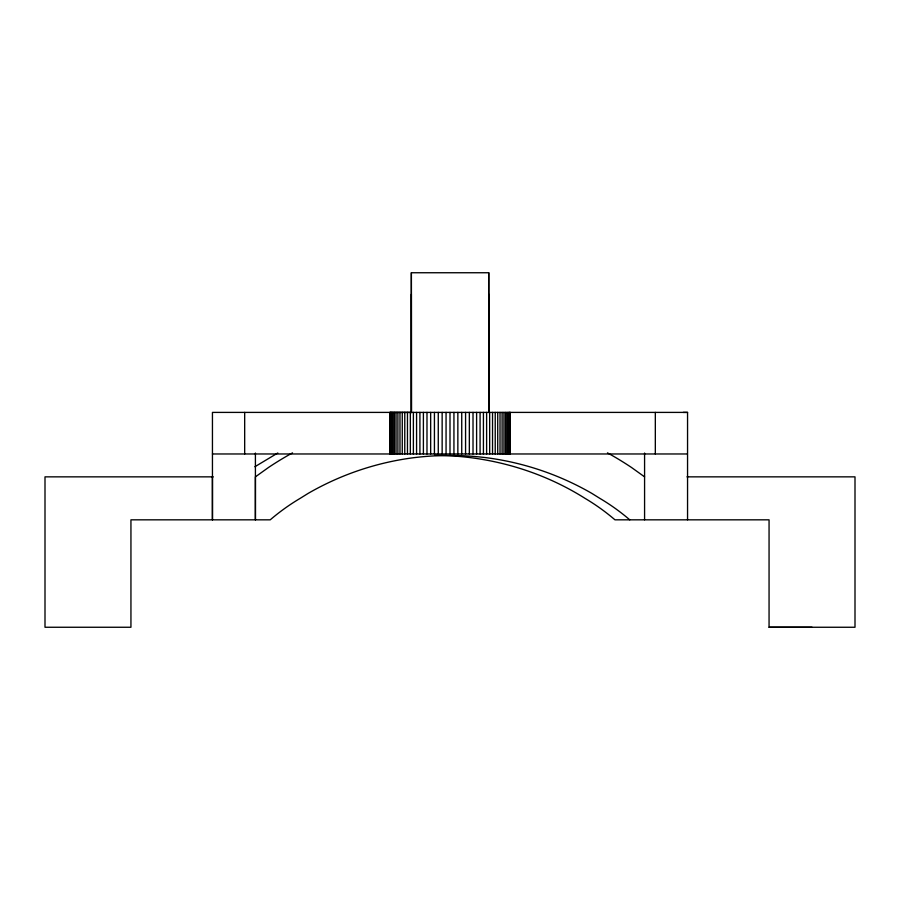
<?xml version="1.0" encoding="UTF-8"?>
<svg xmlns="http://www.w3.org/2000/svg" width="900" height="900" viewBox="0 0 900 900"><rect width="100%" height="100%" fill="white"/><g stroke="black" fill="none" stroke-linecap="round" stroke-linejoin="round"><path stroke-width="1.35" d="M244.676 453.971L244.676 412.402M255.409 453.037L255.409 519.829L255.409 476.854L268.56 467.438A326.576 326.576 0 0 1 292.522 452.869M390.353 453.971L390.353 412.402M390.994 453.971L390.994 412.402M391.894 453.971L391.894 412.402M393.03 453.971L393.03 412.402M394.414 453.971L394.425 412.402M396.045 453.971L396.045 412.402M397.901 453.971L397.901 412.402M399.983 453.971L399.983 412.402M402.266 453.971L402.277 412.402M404.764 453.971L404.775 412.402M407.464 453.971L407.464 412.402M410.332 453.971L410.332 412.402M411.356 294.233L411.356 412.526L411.356 272.745L488.745 272.745L488.678 412.402L488.745 294.233M413.381 453.971L413.381 412.402M416.576 453.971L416.576 412.402M419.918 453.971L419.918 412.402M423.394 453.971L423.394 412.402M426.983 453.971L426.983 412.402M430.661 453.971L430.661 412.402M434.43 453.971L434.43 412.402M438.266 453.971L438.266 412.402M442.147 453.971L442.147 412.402M446.062 453.971L446.062 412.402M450 453.971L450 412.402M453.938 453.971L453.938 412.402M457.853 453.983L457.853 412.402M461.734 453.983L461.734 412.402M465.57 453.983L465.57 412.402M469.339 453.983L469.339 412.402M473.017 453.983L473.017 412.402M476.606 453.983L476.606 412.402M480.082 453.983L480.082 412.402M483.424 453.983L483.424 412.402M486.619 453.983L486.619 412.402M489.668 453.983L489.668 412.402M492.536 453.983L492.536 412.402M495.225 453.983L495.225 412.402M497.723 453.983L497.723 412.402M500.017 453.983L500.017 412.402M502.099 453.983L502.099 412.402M503.955 453.983L503.955 412.402M505.575 453.983L505.575 412.402M506.97 453.983L506.97 412.402M508.106 453.983L508.106 412.402M509.006 453.983L509.006 412.402M509.647 453.983L509.647 412.402M510.154 412.402L510.03 453.983L510.03 412.402M510.03 453.983L510.154 413.1M254.891 466.729L277.796 453.004M389.846 453.971L389.846 412.369L411.48 412.402L411.368 272.745M683.235 412.402L687.555 412.402L687.555 519.829M687.555 412.402L212.445 412.402L212.445 519.829L212.445 476.854M212.445 453.971L687.274 453.971M213.266 476.854L45 476.854L45 627.255L130.939 627.255L130.939 519.829L270.225 519.829A211.961 211.961 0 0 1 300.195 498.341L308.194 493.369A283.613 283.613 0 0 1 412.976 457.796C437.546 454.691 462.454 454.691 487.012 457.796A283.613 283.613 0 0 1 591.806 493.369L599.805 498.341A211.961 211.961 0 0 1 629.775 519.829M686.981 476.854L855 476.854L855 627.255L769.061 627.255L769.061 519.829L614.97 519.829A211.961 211.961 0 0 0 585 498.341C540.439 470.239 487.811 455.512 435.195 455.366M769.061 627.255L812.025 627.255M644.58 476.854L631.44 467.438A326.576 326.576 0 0 0 607.466 452.869M655.324 412.402L655.324 453.971M644.58 453.037L644.58 519.829M488.745 272.745L488.745 412.493"/></g></svg>
